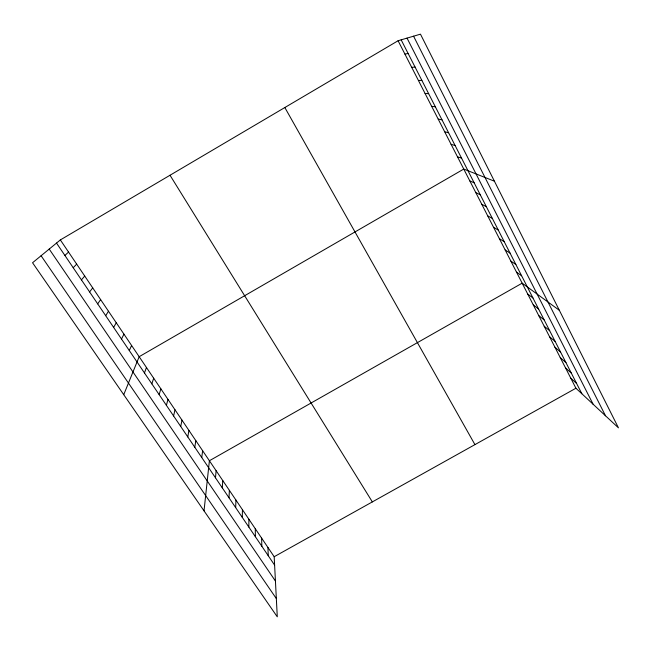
<?xml version="1.0" encoding="UTF-8"?>
<svg xmlns="http://www.w3.org/2000/svg" width="651" height="651" viewBox="0 0 651 651"><rect width="100%" height="100%" fill="white"/><g stroke="black" fill="none" stroke-linecap="round" stroke-linejoin="round"><path stroke-width="0.98" d="M248.861 527.098L248.877 519.238M242.294 517.407L242.432 509.684M235.678 507.625L235.931 500.049M229.006 497.771L229.372 490.341M222.276 487.835L222.772 480.56M215.489 477.818L216.108 470.689M204.023 510.848L209.394 460.745L522.159 283.169L559.339 310.299M201.753 457.539L202.632 450.72M194.804 447.27L195.813 440.613M187.789 436.919L188.928 430.425M180.718 426.478L181.995 420.155M173.589 415.956L175.005 409.796M166.404 405.337L167.958 399.356M159.153 394.628L160.846 388.826M151.838 383.838L153.685 378.207M144.465 372.942L146.451 367.498M123.739 394.685L139.168 356.699L463.764 169.065L494.41 181.19M129.297 350.547L131.592 345.486M121.501 339.033L123.95 334.166M113.632 327.412L116.244 322.75M105.69 315.694L108.473 311.227M97.683 303.862L100.628 299.606M89.602 291.925L92.719 287.888M81.44 279.881L84.728 276.057M73.205 267.724L76.672 264.127M64.897 255.452L68.55 252.083M60.348 239.926L32.55 262.752L277.285 616.839L274.177 556.719L60.348 239.926L398.087 40.744L420.473 34.161L618.45 427.837L575.923 388.232L398.087 40.744M274.177 556.719L575.923 388.232M404.93 54.106L408.128 53.488M411.709 67.354L415.029 67.004M418.422 80.472L421.872 80.39M425.079 93.475L428.643 93.663M431.67 106.357L435.348 106.805M438.204 119.125L442.005 119.825M444.682 131.779L448.588 132.731M451.094 144.319L455.114 145.515M457.458 156.745L461.583 158.185M469.827 180.913L474.164 182.817M475.84 192.663L480.275 194.787M481.805 204.316L486.33 206.652M487.713 215.863L492.335 218.419M493.572 227.321L498.292 230.088M499.39 238.673L504.2 241.651M505.152 249.943L510.05 253.117M510.864 261.108L515.861 264.485M516.536 272.183L521.614 275.755M527.733 294.065L532.982 298.02M533.267 304.871L538.589 309.013M538.751 315.589L544.155 319.918M544.187 326.216L549.68 330.724M549.582 336.762L555.148 341.45M554.937 347.219L560.576 352.077M560.251 357.594L565.963 362.623M565.516 367.888L571.301 373.088M570.74 378.101L576.599 383.463M41.086 255.737L276.341 598.586M49.216 249.073L275.438 581.042M56.515 243.075L274.616 565.125M170.017 175.249L372.348 501.905M284.837 107.537L474.937 444.625M401.162 39.841L581.856 393.757M407.03 38.116L593.102 404.23M413.572 36.187L605.511 415.794M267.927 547.458L268.253 555.734M261.629 538.125L261.84 546.262M255.282 528.718L255.379 536.717"/></g></svg>
